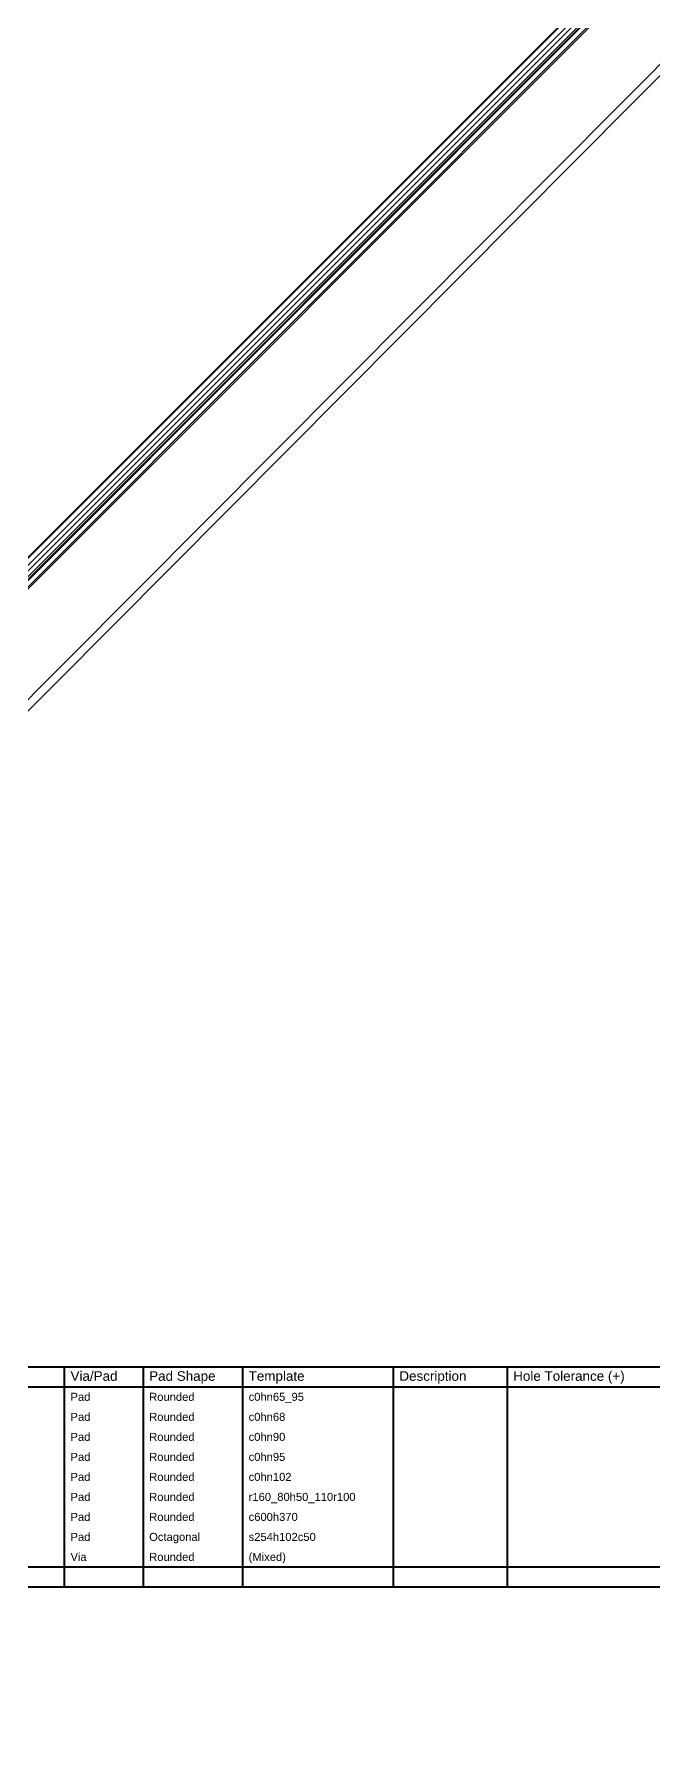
# Model space of a CAD drawing. Header units: inches. Extents: x -22 to 5433, y -13 to 5447.
# Drawn here: x 213.4 to 331.5, y 4.5 to 328.4 of the extents above; entities that cross this region are included whole.
import ezdxf

# ---------------------------------------------------------------- set-up
doc = ezdxf.new("R2010")
doc.units = ezdxf.units.IN
for name, color, linetype in [('Bottom Solder', 6, 'Continuous'), ('Drill Drawing', 1, 'Continuous'), ('Top Solder', 216, 'Continuous')]:
    doc.layers.add(name, color=color, linetype=linetype)
doc.styles.add('Arial', font='', dxfattribs={"height": 0.2})
doc.styles.get('Arial').set_extended_font_data('Arial')

msp = doc.modelspace()

# ---------------------------------------------------------------- linework, layer by layer
at = {"layer": 'Bottom Solder'}
for p in [(-5.59, 10.85), (-5.5, 7.25), (-5.24, 11.4), (-5.24, 7), (-3.74, 7), (-3.62, 11.39), (-3.07, 7.24), (-3.07, 10.84), (44.18, 32.84), (46.47, 32.87)]:
    msp.add_line(p, (5432.85, 5447.49), dxfattribs=at)
at = {"layer": 'Drill Drawing'}
for points in [[(91.2, 74.62, 0.381, 0.381, 0), (434.81, 74.62, 0.381, 0.381, 0)], [(219.2, 32.71, 0.381, 0.381, 0), (219.2, 74.62, 0.381, 0.381, 0)], [(234.19, 32.71, 0.381, 0.381, 0), (234.19, 74.62, 0.381, 0.381, 0)], [(253.13, 32.71, 0.381, 0.381, 0), (253.13, 74.62, 0.381, 0.381, 0)], [(281.82, 32.71, 0.381, 0.381, 0), (281.82, 74.62, 0.381, 0.381, 0)], [(303.51, 32.71, 0.381, 0.381, 0), (303.51, 74.62, 0.381, 0.381, 0)], [(91.2, 70.81, 0.381, 0.381, 0), (434.81, 70.81, 0.381, 0.381, 0)], [(91.2, 36.52, 0.381, 0.381, 0), (434.81, 36.52, 0.381, 0.381, 0)], [(91.2, 32.71, 0.381, 0.381, 0), (434.81, 32.71, 0.381, 0.381, 0)]]:
    msp.add_lwpolyline(points, format="xyseb", dxfattribs=at)
for points in [[(219.11, 74.62, 0.191, 0.191, 1), (219.3, 74.62, 0.191, 0.191, 1)], [(234.09, 74.62, 0.191, 0.191, 1), (234.28, 74.62, 0.191, 0.191, 1)], [(253.03, 74.62, 0.191, 0.191, 1), (253.23, 74.62, 0.191, 0.191, 1)], [(281.73, 74.62, 0.191, 0.191, 1), (281.92, 74.62, 0.191, 0.191, 1)], [(303.41, 74.62, 0.191, 0.191, 1), (303.6, 74.62, 0.191, 0.191, 1)], [(219.11, 32.71, 0.191, 0.191, 1), (219.3, 32.71, 0.191, 0.191, 1)], [(234.09, 32.71, 0.191, 0.191, 1), (234.28, 32.71, 0.191, 0.191, 1)], [(253.03, 32.71, 0.191, 0.191, 1), (253.23, 32.71, 0.191, 0.191, 1)], [(281.73, 32.71, 0.191, 0.191, 1), (281.92, 32.71, 0.191, 0.191, 1)], [(303.41, 32.71, 0.191, 0.191, 1), (303.6, 32.71, 0.191, 0.191, 1)]]:
    msp.add_lwpolyline(points, format="xyseb", close=True, dxfattribs=at)
at = {"layer": 'Top Solder'}
msp.add_line((-7.49, 4.53), (5432.85, 5447.49), dxfattribs=at)

# ---------------------------------------------------------------- texts
at = {"layer": 'Drill Drawing', "style": 'Arial'}
for s, height, p in [('Via/Pad', 1.829, (220.35, 71.96)), ('Pad Shape', 1.829, (235.33, 71.96)), ('Template', 1.829, (254.27, 71.96)), ('Description', 1.8288, (282.97, 71.96)), ('Hole Tolerance (+)', 1.8288, (304.65, 71.96)), ('Pad', 1.524, (220.35, 68.15)), ('Rounded', 1.524, (235.33, 68.15)), ('c0hn65_95', 1.524, (254.27, 68.15)), ('Pad', 1.524, (220.35, 64.34)), ('Rounded', 1.524, (235.33, 64.34)), ('c0hn68', 1.524, (254.27, 64.34)), ('Pad', 1.524, (220.35, 60.53)), ('Rounded', 1.524, (235.33, 60.53)), ('c0hn90', 1.524, (254.27, 60.53)), ('Pad', 1.524, (220.35, 56.72)), ('Rounded', 1.524, (235.33, 56.72)), ('c0hn95', 1.524, (254.27, 56.72)), ('Pad', 1.524, (220.35, 52.91)), ('Rounded', 1.524, (235.33, 52.91)), ('c0hn102', 1.524, (254.27, 52.91)), ('Pad', 1.524, (220.35, 49.1)), ('Rounded', 1.524, (235.33, 49.1)), ('r160_80h50_110r100', 1.524, (254.27, 49.1)), ('Pad', 1.524, (220.35, 45.29)), ('Rounded', 1.524, (235.33, 45.29)), ('c600h370', 1.524, (254.27, 45.29)), ('Pad', 1.524, (220.35, 41.48)), ('Octagonal', 1.524, (235.33, 41.48)), ('s254h102c50', 1.524, (254.27, 41.48)), ('Via', 1.524, (220.35, 37.67)), ('Rounded', 1.524, (235.33, 37.67)), ('(Mixed)', 1.524, (254.27, 37.67))]:
    msp.add_text(s, height=height, dxfattribs=at).set_placement(p)

doc.saveas('drawing.dxf')
